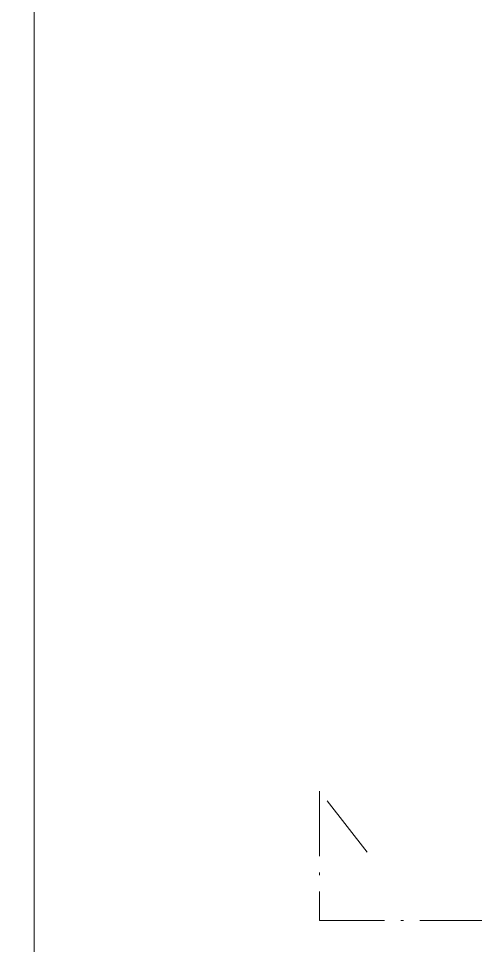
# Model space of a CAD drawing. Header units: millimetres. Extents: x -853320 to 19484, y -510814 to 9708.
# Drawn here: x 1329 to 2173, y 6290 to 7999 of the extents above; entities that cross this region are included whole.
import ezdxf
from ezdxf import colors
from ezdxf.entities.mleader import LeaderData, LeaderLine
from ezdxf.math import Vec2, Vec3

# ---------------------------------------------------------------- set-up
doc = ezdxf.new("R2010")
doc.units = ezdxf.units.MM
doc.linetypes.add('DASHDOT', pattern=[18.5, 12, -3, 0.5, -3])
for name, color, linetype, lineweight in [('F_ARREDI', 7, 'Continuous', 5), ('F_ELETTRODOMESTICI', 40, 'Continuous', 5), ('F_Sezioni', 5, 'Continuous', 9)]:
    doc.layers.add(name, color=color, linetype=linetype, lineweight=lineweight)
doc.layers.add('F_Testi', color=7, linetype='Continuous', lineweight=5, true_color=0x136734)
doc.styles.add('DANZI-DIDASCALIE', font='Yu Gothic UI Light.ttf', dxfattribs={"height": 30})

# ---------------------------------------------------------------- blocks, each defined once
blk = doc.blocks.new('_Dot')
at = {"color": 0, "linetype": 'ByBlock', "lineweight": -2}
blk.add_line((-0.5, 0), (-1, 0), dxfattribs=at)
at = {"color": 0, "linetype": 'ByBlock', "const_width": 0.5}
blk.add_lwpolyline([(-0.25, 0, 1), (0.25, 0, 1)], format="xyb", close=True, dxfattribs=at)
blk = doc.blocks.new('BAGNO-LAVANDERIA_pianta_sol.B')
at = {"layer": 'F_ELETTRODOMESTICI', "color": 5, "ltscale": 5}
ml = blk.add_multileader_mtext('Standard', dxfattribs=at)
ml.set_content('{\\fYu Gothic UI Light|b0|i0|c128|p34;BASAMENTO c/cassetto} ditta MIELE art.WTS 610', color=5, style='DANZI-DIDASCALIE')
ml.set_leader_properties(color=256, linetype='ByLayer', lineweight=-1)
ml.set_arrow_properties(name='DOT')
ml.build(insert=Vec2(0, 0))
ml.multileader.update_dxf_attribs({"arrow_head_size": 5, "scale": 5})
ctx = ml.context
ctx.base_point, ctx.scale, ctx.char_height, ctx.arrow_head_size, ctx.landing_gap_size, ctx.plane_origin, ctx.plane_x_axis, ctx.plane_y_axis = Vec3(865729, 518190.6), 5, 25, 5, 10, Vec3(865692, 518253.3), Vec3(0, -1), Vec3(1, 0)
notes = []
notes.append((ctx, [(0, (0, 0, 0), (0, 0), (1, 0), 1, [])]))
ctx.mtext.insert, ctx.mtext.text_direction, ctx.mtext.rotation, ctx.mtext.width, ctx.mtext.flow_direction = Vec3(865741.7, 518180.6), Vec3(0, -1), 4.712389, 471.574, 5
ml = blk.add_multileader_mtext('Standard', dxfattribs=at)
ml.set_content('{\\fYu Gothic UI Light|b0|i0|c128|p34;LAVASCIUGA} ditta MIELE art.WTD165 WPM 8/5kg', color=5, style='DANZI-DIDASCALIE')
ml.set_leader_properties(color=256, linetype='ByLayer', lineweight=-1)
ml.set_arrow_properties(name='DOT')
ml.build(insert=Vec2(0, 0))
ml.multileader.update_dxf_attribs({"arrow_head_size": 5, "scale": 5})
ctx = ml.context
ctx.base_point, ctx.scale, ctx.char_height, ctx.arrow_head_size, ctx.landing_gap_size, ctx.plane_origin, ctx.plane_x_axis, ctx.plane_y_axis = Vec3(865852.8, 518185.3), 5, 25, 5, 10, Vec3(865819.8, 518247.9), Vec3(0, -1), Vec3(1, 0)
notes.append((ctx, [(0, (0, 0, 0), (0, 0), (1, 0), 1, [])]))
ctx.mtext.insert, ctx.mtext.text_direction, ctx.mtext.rotation, ctx.mtext.width, ctx.mtext.flow_direction = Vec3(865869.5, 518175.3), Vec3(0, -1), 4.712389, 377.017, 5
for ctx, leaders in notes:
    for number, flags, end, landing, length, lines in leaders:
        leader = LeaderData()
        leader.index, (leader.has_last_leader_line, leader.has_dogleg_vector, leader.attachment_direction) = number, flags
        leader.last_leader_point, leader.dogleg_vector, leader.dogleg_length = Vec3(end), Vec3(landing), length
        for number, points, colour, breaks in lines:
            line = LeaderLine()
            line.index, line.vertices, line.color, line.breaks = number, Vec3.list(points), colors.encode_raw_color(colour), breaks
            leader.lines.append(line)
        ctx.leaders.append(leader)

msp = doc.modelspace()

# ---------------------------------------------------------------- linework, layer by layer
at = {"layer": 'F_Sezioni', "color": 3, "linetype": 'DASHDOT', "lineweight": 15, "ltscale": 10}
msp.add_lwpolyline([(1972.521, 6461.717), (1884.722, 6574.264), (1884.722, 6335.616), (16976.055, 6335.616)], dxfattribs=at)
at = {"layer": 'F_Testi'}
msp.add_lwpolyline([(1358.513, 9708.34), (17663.857, 9708.34), (17663.857, 1031.418), (1358.513, 1031.418)], close=True, dxfattribs=at)
msp.add_lwpolyline([(1358.513, 9708.34), (17663.857, 9708.34), (17663.857, 1031.418), (1358.513, 1031.418)], close=True, dxfattribs=at)

# ---------------------------------------------------------------- block references
at = {"layer": 'F_ARREDI', "color": 2, "lineweight": 5}
msp.add_blockref('BAGNO-LAVANDERIA_pianta_sol.B', (-853319.899, -510814.178), dxfattribs=at)

doc.saveas('drawing.dxf')
